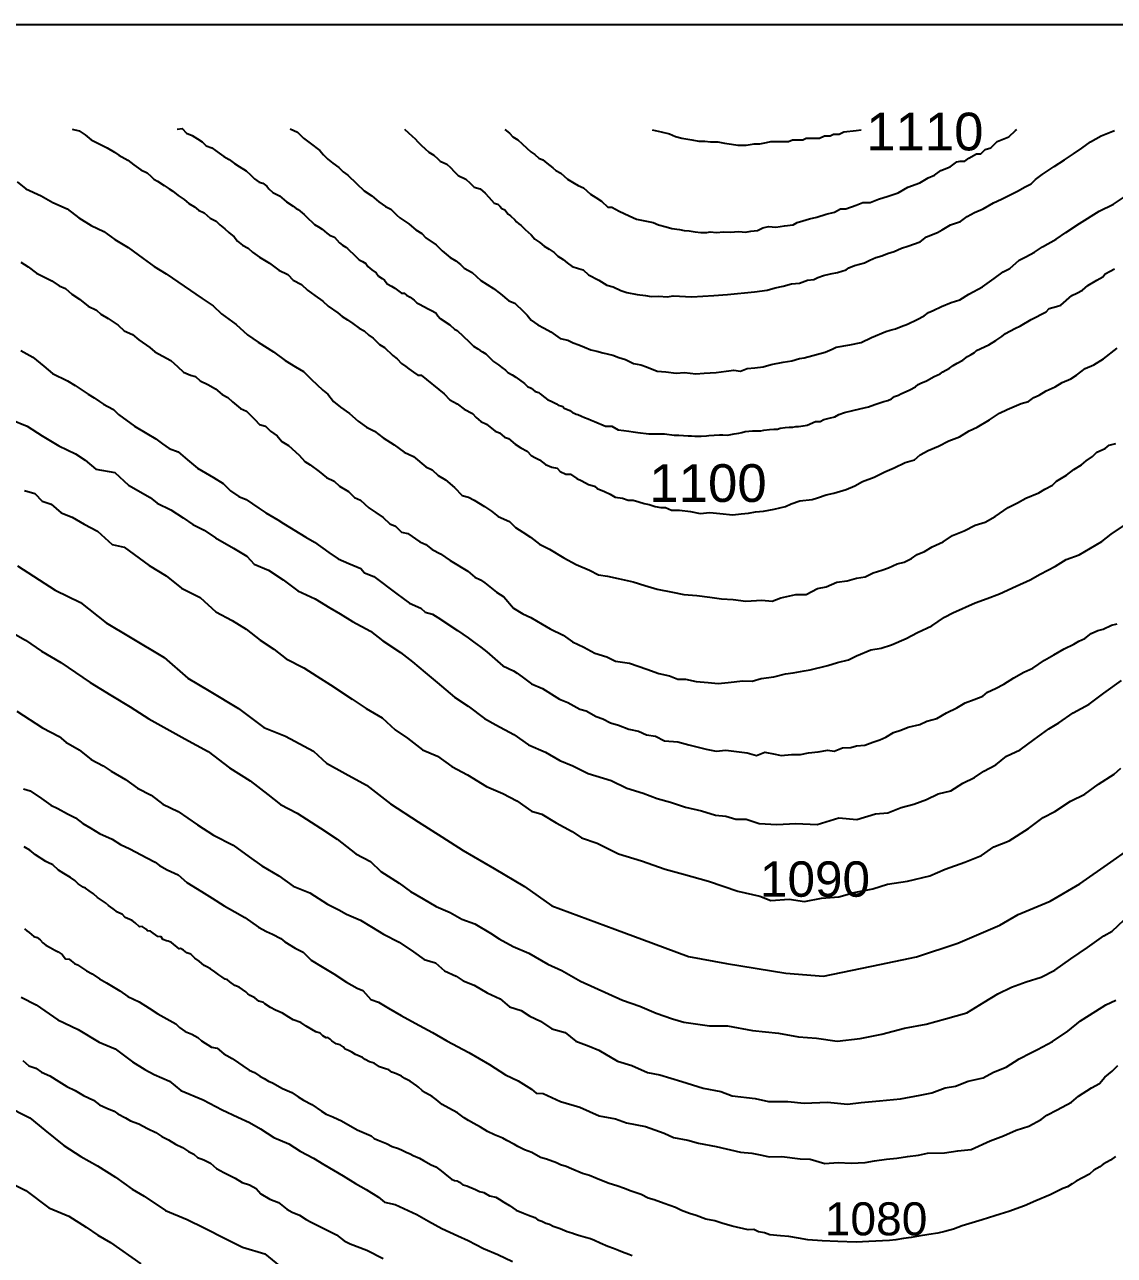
# Model space of a CAD drawing. Header units: millimetres. Extents: x 19067981 to 38137102, y 2652003 to 2652615.
# Drawn here: x 19068159.73 to 19068168.54, y 2652263.72 to 2652273.67 of the extents above; entities that cross this region are included whole.
import ezdxf

# ---------------------------------------------------------------- set-up
doc = ezdxf.new("R2010")
doc.units = ezdxf.units.MM
doc.styles.get("Standard").update_dxf_attribs({"font": 'arial.ttf'})

msp = doc.modelspace()

# ---------------------------------------------------------------- linework, layer by layer
for points in [[(19068145.5914, 2652273.6719), (19068174.1102, 2652273.6719), (19068174.1102, 2652253.459), (19068145.5913, 2652253.459), (19068145.5913, 2652273.6719)], [(19068160.9602, 2652272.8269), (19068161.0007, 2652272.831), (19068161.0361, 2652272.793), (19068161.0824, 2652272.7753), (19068161.1259, 2652272.7476), (19068161.1632, 2652272.7238), (19068161.1962, 2652272.6923), (19068161.2402, 2652272.6747), (19068161.3006, 2652272.6323), (19068161.339, 2652272.6054), (19068161.3807, 2652272.5801), (19068161.4249, 2652272.5486), (19068161.4629, 2652272.5234), (19068161.5196, 2652272.4891), (19068161.5537, 2652272.4581), (19068161.586, 2652272.424), (19068161.6246, 2652272.3989), (19068161.6535, 2652272.3894), (19068161.6856, 2652272.366), (19068161.7033, 2652272.3435), (19068161.7351, 2652272.314), (19068161.7897, 2652272.2872), (19068161.8083, 2652272.27), (19068161.8437, 2652272.2392), (19068161.898, 2652272.2032), (19068161.9243, 2652272.1858), (19068161.9383, 2652272.1764), (19068161.9706, 2652272.1488), (19068161.9869, 2652272.1349), (19068162.0029, 2652272.1212), (19068162.0719, 2652272.0539), (19068162.1048, 2652272.0365), (19068162.1327, 2652272.0161), (19068162.1712, 2652271.9857), (19068162.1935, 2652271.9681), (19068162.2321, 2652271.9516), (19068162.2738, 2652271.9074), (19068162.2992, 2652271.8888), (19068162.3237, 2652271.871), (19068162.3373, 2652271.861), (19068162.403, 2652271.798), (19068162.4318, 2652271.7704), (19068162.4589, 2652271.7546), (19068162.4856, 2652271.7391), (19068162.5029, 2652271.7143), (19068162.5364, 2652271.6896), (19068162.5707, 2652271.6642), (19068162.59, 2652271.6365), (19068162.6179, 2652271.6179), (19068162.6374, 2652271.6049), (19068162.6589, 2652271.5757), (19068162.693, 2652271.5559), (19068162.7207, 2652271.5399), (19068162.7751, 2652271.5004), (19068162.7981, 2652271.5004), (19068162.8167, 2652271.4837), (19068162.8465, 2652271.4669), (19068162.8775, 2652271.444), (19068162.898, 2652271.4204), (19068162.9272, 2652271.4068), (19068162.9507, 2652271.3958), (19068162.997, 2652271.3705), (19068163.0189, 2652271.3585), (19068163.0534, 2652271.3397), (19068163.0702, 2652271.3172), (19068163.0875, 2652271.2941), (19068163.1658, 2652271.2441), (19068163.2037, 2652271.2093), (19068163.226, 2652271.1988), (19068163.3218, 2652271.1048), (19068163.3572, 2652271.07), (19068163.3913, 2652271.0496), (19068163.4118, 2652271.0373), (19068163.431, 2652271.0258), (19068163.4583, 2652271.0087), (19068163.5206, 2652270.9476), (19068163.5591, 2652270.919), (19068163.5873, 2652270.8981), (19068163.6174, 2652270.8758), (19068163.6348, 2652270.8589), (19068163.6695, 2652270.8385), (19068163.6986, 2652270.8214), (19068163.7698, 2652270.7704), (19068163.7935, 2652270.7455), (19068163.8247, 2652270.7315), (19068163.8564, 2652270.7049), (19068163.885, 2652270.6969), (19068163.8973, 2652270.6856), (19068163.9358, 2652270.6554), (19068163.9582, 2652270.6378), (19068163.9791, 2652270.628), (19068164.0121, 2652270.6126), (19068164.0302, 2652270.6041), (19068164.0435, 2652270.595), (19068164.0641, 2652270.5884), (19068164.0793, 2652270.5835), (19068164.0912, 2652270.5705), (19068164.1366, 2652270.5508), (19068164.1594, 2652270.5357), (19068164.1726, 2652270.5284), (19068164.1875, 2652270.5201), (19068164.2027, 2652270.5171), (19068164.2312, 2652270.5045), (19068164.2554, 2652270.4939), (19068164.284, 2652270.4823), (19068164.3105, 2652270.4716), (19068164.3375, 2652270.4607), (19068164.4251, 2652270.4242), (19068164.4752, 2652270.4242), (19068164.5273, 2652270.3942), (19068164.5734, 2652270.3882), (19068164.6148, 2652270.3828), (19068164.6498, 2652270.3782), (19068164.6855, 2652270.3736), (19068164.7754, 2652270.3619), (19068164.8462, 2652270.3619), (19068164.9013, 2652270.3619), (19068164.9815, 2652270.351), (19068165.0186, 2652270.351), (19068165.0927, 2652270.3461), (19068165.1195, 2652270.3461), (19068165.1477, 2652270.3431), (19068165.1987, 2652270.3431), (19068165.2409, 2652270.3466), (19068165.2621, 2652270.3483), (19068165.3044, 2652270.3518), (19068165.3478, 2652270.3541), (19068165.3745, 2652270.3541), (19068165.4084, 2652270.3524), (19068165.4245, 2652270.354), (19068165.4648, 2652270.361), (19068165.5049, 2652270.3679), (19068165.5292, 2652270.3721), (19068165.5537, 2652270.3804), (19068165.6137, 2652270.3857), (19068165.6516, 2652270.3857), (19068165.6822, 2652270.3862), (19068165.7054, 2652270.3918), (19068165.752, 2652270.3969), (19068165.7879, 2652270.3994), (19068165.8174, 2652270.4009), (19068165.8389, 2652270.4085), (19068165.8775, 2652270.4123), (19068165.9103, 2652270.4148), (19068165.9411, 2652270.4172), (19068165.9649, 2652270.4201), (19068165.9871, 2652270.4201), (19068166.024, 2652270.4259), (19068166.0555, 2652270.4308), (19068166.1226, 2652270.4608), (19068166.1626, 2652270.4608), (19068166.1921, 2652270.4785), (19068166.235, 2652270.4894), (19068166.279, 2652270.5006), (19068166.313, 2652270.5197), (19068166.359, 2652270.5338), (19068166.4255, 2652270.5497), (19068166.4833, 2652270.563), (19068166.5537, 2652270.5793), (19068166.6042, 2652270.5998), (19068166.6767, 2652270.6242), (19068166.7082, 2652270.6327), (19068166.7381, 2652270.646), (19068166.762, 2652270.6634), (19068166.7959, 2652270.6735), (19068166.8137, 2652270.6864), (19068166.8331, 2652270.6948), (19068166.8872, 2652270.7185), (19068166.9318, 2652270.7422), (19068166.9533, 2652270.76), (19068166.9751, 2652270.7721), (19068167.0203, 2652270.7906), (19068167.0833, 2652270.8248), (19068167.132, 2652270.8463), (19068167.1535, 2652270.8629), (19068167.2084, 2652270.8931), (19068167.2385, 2652270.9158), (19068167.2693, 2652270.9332), (19068167.3151, 2652270.9591), (19068167.3519, 2652270.9886), (19068167.3819, 2652271.0044), (19068167.4089, 2652271.0186), (19068167.4258, 2652271.0352), (19068167.5256, 2652271.0819), (19068167.5816, 2652271.1179), (19068167.6301, 2652271.1491), (19068167.6604, 2652271.1746), (19068167.7373, 2652271.2128), (19068167.7808, 2652271.2344), (19068167.8674, 2652271.2855), (19068167.9884, 2652271.3478), (19068168.0131, 2652271.3765), (19068168.0738, 2652271.3925), (19068168.1082, 2652271.4015), (19068168.1981, 2652271.48), (19068168.2382, 2652271.5), (19068168.2844, 2652271.5231), (19068168.3263, 2652271.562), (19068168.3985, 2652271.6037), (19068168.4473, 2652271.6318), (19068168.4666, 2652271.6557), (19068168.508, 2652271.6783), (19068168.5425, 2652271.6972)], [(19068161.8743, 2652272.8297), (19068161.9328, 2652272.8008), (19068161.9818, 2652272.7531), (19068162.0373, 2652272.7124), (19068162.1147, 2652272.6544), (19068162.1438, 2652272.6197), (19068162.1802, 2652272.584), (19068162.2186, 2652272.551), (19068162.2681, 2652272.5171), (19068162.3044, 2652272.4825), (19068162.3404, 2652272.4541), (19068162.4111, 2652272.3858), (19068162.472, 2652272.3269), (19068162.5345, 2652272.2875), (19068162.5916, 2652272.2383), (19068162.6447, 2652272.2002), (19068162.6888, 2652272.1781), (19068162.7374, 2652272.1295), (19068162.7624, 2652272.1087), (19068162.7947, 2652272.0873), (19068162.8351, 2652272.0607), (19068162.8574, 2652272.0428), (19068162.891, 2652272.0123), (19068162.9392, 2652271.983), (19068162.9718, 2652271.9471), (19068163.0552, 2652271.8904), (19068163.1054, 2652271.8417), (19068163.1692, 2652271.7878), (19068163.2154, 2652271.7622), (19068163.253, 2652271.732), (19068163.2825, 2652271.7012), (19068163.3481, 2652271.6678), (19068163.4159, 2652271.6024), (19068163.5185, 2652271.5377), (19068163.5766, 2652271.4953), (19068163.644, 2652271.4388), (19068163.6922, 2652271.4192), (19068163.7618, 2652271.3504), (19068163.791, 2652271.3215), (19068163.8252, 2652271.281), (19068163.8781, 2652271.2434), (19068163.9291, 2652271.2159), (19068163.9841, 2652271.1863), (19068164.0574, 2652271.132), (19068164.1211, 2652271.1186), (19068164.1628, 2652271.097), (19068164.2099, 2652271.0823), (19068164.2557, 2652271.0637), (19068164.3067, 2652271.041), (19068164.3559, 2652271.0295), (19068164.4035, 2652271.0161), (19068164.4857, 2652270.9973), (19068164.5338, 2652270.9791), (19068164.5878, 2652270.9638), (19068164.6522, 2652270.9314), (19068164.7114, 2652270.9199), (19068164.7572, 2652270.9035), (19068164.8428, 2652270.8676), (19068164.912, 2652270.8628), (19068164.9962, 2652270.8535), (19068165.0647, 2652270.858), (19068165.1559, 2652270.8471), (19068165.2244, 2652270.8516), (19068165.32, 2652270.8578), (19068165.4017, 2652270.8687), (19068165.4623, 2652270.8768), (19068165.5177, 2652270.8699), (19068165.5699, 2652270.8892), (19068165.6339, 2652270.8952), (19068165.7014, 2652270.9026), (19068165.7649, 2652270.9239), (19068165.861, 2652270.941), (19068165.9322, 2652270.9537), (19068165.9936, 2652270.9708), (19068166.0327, 2652270.9775), (19068166.2019, 2652271.0227), (19068166.2574, 2652271.0471), (19068166.2916, 2652271.0622), (19068166.4015, 2652271.0831), (19068166.4938, 2652271.1007), (19068166.5769, 2652271.1412), (19068166.6916, 2652271.1891), (19068166.7289, 2652271.1993), (19068166.7703, 2652271.2106), (19068166.8179, 2652271.2293), (19068166.869, 2652271.2494), (19068166.945, 2652271.2871), (19068167.0037, 2652271.3162), (19068167.0376, 2652271.3447), (19068167.0748, 2652271.3609), (19068167.1435, 2652271.3908), (19068167.2219, 2652271.4249), (19068167.2899, 2652271.4459), (19068167.3651, 2652271.4922), (19068167.4733, 2652271.5498), (19068167.5685, 2652271.6186), (19068167.6426, 2652271.6721), (19068167.6966, 2652271.6984), (19068167.7713, 2652271.7667), (19068167.826, 2652271.7949), (19068167.8943, 2652271.8301), (19068167.9607, 2652271.8741), (19068168.0703, 2652271.9363), (19068168.1485, 2652271.9898), (19068168.2579, 2652272.0646), (19068168.4187, 2652272.1638), (19068168.5347, 2652272.2184), (19068168.6159, 2652272.2749)], [(19068162.8007, 2652272.8256), (19068162.8325, 2652272.7963), (19068162.861, 2652272.7701), (19068162.8851, 2652272.7478), (19068162.9073, 2652272.7244), (19068162.9342, 2652272.6961), (19068162.9679, 2652272.6662), (19068162.9961, 2652272.6413), (19068163.036, 2652272.6163), (19068163.0687, 2652272.5853), (19068163.088, 2652272.567), (19068163.1406, 2652272.5425), (19068163.1704, 2652272.517), (19068163.2041, 2652272.4825), (19068163.2334, 2652272.4524), (19068163.2965, 2652272.4209), (19068163.3309, 2652272.3883), (19068163.3628, 2652272.3581), (19068163.4126, 2652272.3435), (19068163.4508, 2652272.3092), (19068163.4803, 2652272.2768), (19068163.5259, 2652272.2268), (19068163.5536, 2652272.2188), (19068163.5699, 2652272.2022), (19068163.5862, 2652272.1856), (19068163.6097, 2652272.1744), (19068163.638, 2652272.1387), (19068163.6564, 2652272.1252), (19068163.6909, 2652272.0918), (19068163.7063, 2652272.0768), (19068163.7237, 2652272.0598), (19068163.7433, 2652272.0472), (19068163.7756, 2652272.0141), (19068163.8234, 2652271.9723), (19068163.8525, 2652271.9363), (19068163.8933, 2652271.9098), (19068163.9287, 2652271.8801), (19068163.9684, 2652271.855), (19068164.0107, 2652271.8282), (19068164.0408, 2652271.7978), (19068164.0836, 2652271.7727), (19068164.1138, 2652271.7444), (19068164.156, 2652271.7159), (19068164.2063, 2652271.6982), (19068164.2442, 2652271.6893), (19068164.2864, 2652271.649), (19068164.3712, 2652271.6044), (19068164.4361, 2652271.5638), (19068164.4871, 2652271.55), (19068164.5488, 2652271.5224), (19068164.597, 2652271.5054), (19068164.6801, 2652271.4897), (19068164.7488, 2652271.4819), (19068164.7956, 2652271.472), (19068164.8565, 2652271.4763), (19068164.9233, 2652271.4706), (19068164.9733, 2652271.4784), (19068165.1228, 2652271.4713), (19068165.3026, 2652271.4816), (19068165.4119, 2652271.4878), (19068165.6316, 2652271.5117), (19068165.7341, 2652271.5229), (19068165.7983, 2652271.5437), (19068165.8621, 2652271.5553), (19068165.9283, 2652271.5744), (19068165.9946, 2652271.5794), (19068166.0597, 2652271.6046), (19068166.1089, 2652271.6092), (19068166.1422, 2652271.6255), (19068166.1886, 2652271.6439), (19068166.2451, 2652271.6553), (19068166.3012, 2652271.6667), (19068166.3726, 2652271.6893), (19068166.3932, 2652271.7038), (19068166.4396, 2652271.7233), (19068166.5212, 2652271.745), (19068166.5619, 2652271.768), (19068166.6108, 2652271.7879), (19068166.6604, 2652271.8024), (19068166.7053, 2652271.8212), (19068166.7588, 2652271.8368), (19068166.8183, 2652271.8633), (19068166.8705, 2652271.8791), (19068166.969, 2652271.9155), (19068167.0222, 2652271.9548), (19068167.1095, 2652271.9904), (19068167.1491, 2652272.0109), (19068167.2143, 2652272.0523), (19068167.2952, 2652272.079), (19068167.3512, 2652272.1194), (19068167.4104, 2652272.1523), (19068167.4803, 2652272.1826), (19068167.5643, 2652272.2304), (19068167.6284, 2652272.2601), (19068167.7587, 2652272.3254), (19068167.8182, 2652272.3604), (19068167.8682, 2652272.3843), (19068167.9019, 2652272.4194), (19068167.9557, 2652272.4583), (19068168.0547, 2652272.5236), (19068168.137, 2652272.578), (19068168.2105, 2652272.6265), (19068168.2791, 2652272.6714), (19068168.349, 2652272.7225), (19068168.4337, 2652272.7724), (19068168.5411, 2652272.8166)], [(19068163.6104, 2652272.8236), (19068163.6474, 2652272.7951), (19068163.6769, 2652272.7643), (19068163.7174, 2652272.7389), (19068163.7504, 2652272.7081), (19068163.7879, 2652272.6733), (19068163.8208, 2652272.6426), (19068163.8524, 2652272.6221), (19068163.8864, 2652272.5921), (19068163.9187, 2652272.5777), (19068163.9506, 2652272.5517), (19068163.9979, 2652272.513), (19068164.0231, 2652272.4925), (19068164.0629, 2652272.4696), (19068164.1171, 2652272.4223), (19068164.1705, 2652272.3898), (19068164.2037, 2652272.3696), (19068164.2474, 2652272.3511), (19068164.3047, 2652272.3017), (19068164.346, 2652272.2744), (19068164.394, 2652272.2427), (19068164.4445, 2652272.1942), (19068164.4758, 2652272.1942), (19068164.5369, 2652272.1622), (19068164.6179, 2652272.1251), (19068164.6765, 2652272.0984), (19068164.7581, 2652272.0818), (19068164.8119, 2652272.0709), (19068164.8542, 2652272.052), (19068164.916, 2652272.0362), (19068164.9629, 2652272.0241), (19068165.0233, 2652272.0138), (19068165.0604, 2652272.0075), (19068165.1029, 2652272.0039), (19068165.1502, 2652271.995), (19068165.1969, 2652271.9905), (19068165.2448, 2652271.9905), (19068165.2723, 2652271.9952), (19068165.3241, 2652271.9904), (19068165.379, 2652271.997), (19068165.4346, 2652271.9928), (19068165.5032, 2652271.998), (19068165.5578, 2652271.9939), (19068165.601, 2652272.0017), (19068165.6545, 2652272.0062), (19068165.6967, 2652272.0274), (19068165.7438, 2652272.0377), (19068165.8028, 2652272.0343), (19068165.8735, 2652272.0449), (19068165.9444, 2652272.0512), (19068165.9763, 2652272.0707), (19068166.0213, 2652272.0844), (19068166.0744, 2652272.1006), (19068166.1333, 2652272.1137), (19068166.2098, 2652272.1401), (19068166.2774, 2652272.1541), (19068166.3247, 2652272.1831), (19068166.3703, 2652272.1814), (19068166.453, 2652272.2126), (19068166.5057, 2652272.2324), (19068166.565, 2652272.2324), (19068166.6329, 2652272.26), (19068166.7105, 2652272.2843), (19068166.7933, 2652272.3103), (19068166.8692, 2652272.3571), (19068166.9679, 2652272.3926), (19068167.0338, 2652272.4321), (19068167.0859, 2652272.4533), (19068167.1383, 2652272.4926), (19068167.2124, 2652272.5203), (19068167.2673, 2652272.5622), (19068167.2951, 2652272.5667), (19068167.3308, 2652272.5667), (19068167.3631, 2652272.591), (19068167.425, 2652272.6281), (19068167.4597, 2652272.6281), (19068167.4964, 2652272.6617), (19068167.5411, 2652272.6763), (19068167.5926, 2652272.7274), (19068167.6464, 2652272.7476), (19068167.6886, 2652272.7634), (19068167.7416, 2652272.8146), (19068167.7516, 2652272.8242)], [(19068159.6659, 2652272.4013), (19068159.7366, 2652272.3442), (19068159.8605, 2652272.2864), (19068159.9554, 2652272.2326), (19068160.0709, 2652272.1808), (19068160.1649, 2652272.1085), (19068160.2663, 2652272.0483), (19068160.3679, 2652271.9988), (19068160.4579, 2652271.9337), (19068160.5633, 2652271.8687), (19068160.6856, 2652271.7792), (19068160.774, 2652271.7145), (19068160.8705, 2652271.6564), (19068161.1624, 2652271.4572), (19068161.2512, 2652271.3965), (19068161.3198, 2652271.3324), (19068161.4383, 2652271.2457), (19068161.5307, 2652271.1635), (19068161.6162, 2652271.1021), (19068161.7396, 2652271.0265), (19068161.833, 2652270.9561), (19068161.9179, 2652270.9045), (19068161.9834, 2652270.8674), (19068162.0441, 2652270.8039), (19068162.1384, 2652270.7157), (19068162.1802, 2652270.6818), (19068162.2265, 2652270.6234), (19068162.2822, 2652270.5765), (19068162.3552, 2652270.5256), (19068162.4257, 2652270.4648), (19068162.4921, 2652270.416), (19068162.5579, 2652270.3826), (19068162.627, 2652270.3294), (19068162.7149, 2652270.2724), (19068162.7968, 2652270.2126), (19068162.8724, 2652270.1788), (19068162.9723, 2652270.0953), (19068163.0242, 2652270.0712), (19068163.073, 2652270.026), (19068163.1306, 2652269.9906), (19068163.2033, 2652269.927), (19068163.2666, 2652269.8628), (19068163.3165, 2652269.8495), (19068163.3633, 2652269.8248), (19068163.4452, 2652269.7737), (19068163.5033, 2652269.7374), (19068163.5583, 2652269.6941), (19068163.6479, 2652269.6522), (19068163.6967, 2652269.605), (19068163.7569, 2652269.5665), (19068163.8186, 2652269.527), (19068163.8918, 2652269.4707), (19068163.972, 2652269.4301), (19068164.0875, 2652269.3595), (19068164.1877, 2652269.305), (19068164.2948, 2652269.2601), (19068164.3673, 2652269.2216), (19068164.4424, 2652269.2113), (19068164.5267, 2652269.1908), (19068164.6481, 2652269.1646), (19068164.742, 2652269.1366), (19068164.8427, 2652269.1066), (19068164.9672, 2652269.0806), (19068165.0587, 2652269.0615), (19068165.1629, 2652269.0557), (19068165.2678, 2652269.0414), (19068165.3634, 2652269.0282), (19068165.4573, 2652269.0218), (19068165.5607, 2652269.0085), (19068165.6897, 2652269.0157), (19068165.772, 2652269.0074), (19068165.8435, 2652269.0357), (19068165.9636, 2652269.0635), (19068166.048, 2652269.0635), (19068166.1405, 2652269.1098), (19068166.2094, 2652269.1236), (19068166.2968, 2652269.1616), (19068166.381, 2652269.1727), (19068166.4566, 2652269.1942), (19068166.5244, 2652269.2061), (19068166.5913, 2652269.2389), (19068166.6607, 2652269.2605), (19068166.7134, 2652269.2769), (19068166.7834, 2652269.3101), (19068166.8399, 2652269.3229), (19068166.9001, 2652269.3537), (19068166.9453, 2652269.3861), (19068167.0065, 2652269.4092), (19068167.0682, 2652269.4472), (19068167.1574, 2652269.4897), (19068167.232, 2652269.54), (19068167.3251, 2652269.5785), (19068167.4147, 2652269.624), (19068167.4949, 2652269.6471), (19068167.5777, 2652269.6933), (19068167.6813, 2652269.7655), (19068167.7584, 2652269.8035), (19068167.8253, 2652269.8425), (19068167.9288, 2652269.8849), (19068167.9782, 2652269.9151), (19068168.0404, 2652269.946), (19068168.0728, 2652269.9783), (19068168.1547, 2652270.0285), (19068168.2129, 2652270.0726), (19068168.2761, 2652270.1117), (19068168.3131, 2652270.1445), (19068168.3647, 2652270.1792), (19068168.3996, 2652270.2126), (19068168.466, 2652270.2424), (19068168.4984, 2652270.2701), (19068168.5534, 2652270.284)], [(19068159.6954, 2652271.7511), (19068159.7565, 2652271.712), (19068159.8233, 2652271.6608), (19068159.9458, 2652271.5989), (19068160.0068, 2652271.558), (19068160.057, 2652271.5367), (19068160.1094, 2652271.4907), (19068160.1718, 2652271.4507), (19068160.2403, 2652271.3955), (19068160.3077, 2652271.3632), (19068160.3434, 2652271.3304), (19068160.4039, 2652271.2959), (19068160.4824, 2652271.2415), (19068160.5331, 2652271.1954), (19068160.5999, 2652271.1649), (19068160.6512, 2652271.1212), (19068160.7402, 2652271.0616), (19068160.7799, 2652271.0248), (19068160.845, 2652270.9903), (19068160.9108, 2652270.9553), (19068160.9627, 2652270.9059), (19068161.0111, 2652270.8598), (19068161.0687, 2652270.8369), (19068161.1096, 2652270.8265), (19068161.1459, 2652270.7909), (19068161.2092, 2652270.7604), (19068161.2705, 2652270.7261), (19068161.3253, 2652270.6789), (19068161.3713, 2652270.6553), (19068161.4094, 2652270.6219), (19068161.4727, 2652270.5663), (19068161.5213, 2652270.5462), (19068161.5881, 2652270.4772), (19068161.6271, 2652270.4369), (19068161.6745, 2652270.4243), (19068161.7167, 2652270.3842), (19068161.7685, 2652270.3451), (19068161.8066, 2652270.3002), (19068161.8624, 2652270.2668), (19068161.9485, 2652270.1894), (19068161.9934, 2652270.1388), (19068162.0361, 2652270.1124), (19068162.11, 2652270.0584), (19068162.1676, 2652270.0084), (19068162.2298, 2652269.979), (19068162.2747, 2652269.9399), (19068162.3473, 2652269.8962), (19068162.3942, 2652269.8469), (19068162.4432, 2652269.8267), (19068162.5112, 2652269.7629), (19068162.567, 2652269.7255), (19068162.6278, 2652269.6848), (19068162.6801, 2652269.6354), (19068162.7279, 2652269.6147), (19068162.7751, 2652269.5664), (19068162.8276, 2652269.5555), (19068162.9244, 2652269.4873), (19068162.9715, 2652269.468), (19068163.0237, 2652269.4257), (19068163.0917, 2652269.3912), (19068163.168, 2652269.3383), (19068163.3128, 2652269.2516), (19068163.3677, 2652269.2032), (19068163.4151, 2652269.1817), (19068163.4484, 2652269.1571), (19068163.5427, 2652269.0801), (19068163.6019, 2652269.0446), (19068163.6812, 2652268.9506), (19068163.756, 2652268.9071), (19068163.8205, 2652268.8775), (19068163.9135, 2652268.8237), (19068163.9788, 2652268.7859), (19068164.0818, 2652268.7323), (19068164.157, 2652268.6791), (19068164.2511, 2652268.6365), (19068164.3381, 2652268.5886), (19068164.4373, 2652268.5575), (19068164.5059, 2652268.5232), (19068164.6184, 2652268.5061), (19068164.7605, 2652268.4576), (19068164.8568, 2652268.4247), (19068164.9437, 2652268.4041), (19068165.0094, 2652268.3781), (19068165.0733, 2652268.3781), (19068165.158, 2652268.3592), (19068165.2555, 2652268.3508), (19068165.3354, 2652268.3437), (19068165.4165, 2652268.352), (19068165.5351, 2652268.3641), (19068165.6124, 2652268.3614), (19068165.6841, 2652268.3833), (19068165.7868, 2652268.3971), (19068165.8803, 2652268.4201), (19068165.9425, 2652268.4284), (19068166.0313, 2652268.4449), (19068166.0814, 2652268.4543), (19068166.2223, 2652268.4871), (19068166.3022, 2652268.5137), (19068166.3904, 2652268.5338), (19068166.4555, 2652268.5675), (19068166.5706, 2652268.6145), (19068166.6553, 2652268.6287), (19068166.7393, 2652268.6559), (19068166.8571, 2652268.7056), (19068166.948, 2652268.755), (19068167.0652, 2652268.8094), (19068167.1664, 2652268.878), (19068167.2345, 2652268.9135), (19068167.4147, 2652268.9942), (19068167.513, 2652269.0302), (19068167.6131, 2652269.067), (19068167.7471, 2652269.1287), (19068167.8597, 2652269.1806), (19068167.9412, 2652269.228), (19068168.0646, 2652269.2905), (19068168.1504, 2652269.3466), (19068168.2564, 2652269.3839), (19068168.4396, 2652269.4906), (19068168.5153, 2652269.5509), (19068168.6153, 2652269.6176)], [(19068159.6975, 2652271.0362), (19068159.7923, 2652270.9828), (19068159.8822, 2652270.9091), (19068159.9537, 2652270.8506), (19068160.0749, 2652270.7906), (19068160.1351, 2652270.7528), (19068160.2417, 2652270.6837), (19068160.2907, 2652270.6519), (19068160.3326, 2652270.6248), (19068160.3638, 2652270.601), (19068160.3987, 2652270.5824), (19068160.4454, 2652270.5577), (19068160.4859, 2652270.5193), (19068160.6145, 2652270.4251), (19068160.7157, 2652270.3641), (19068160.7884, 2652270.3203), (19068160.843, 2652270.2805), (19068160.8949, 2652270.2427), (19068160.9686, 2652270.216), (19068161.0454, 2652270.1516), (19068161.1241, 2652270.0854), (19068161.2534, 2652270.0085), (19068161.3338, 2652269.9607), (19068161.3912, 2652269.9023), (19068161.4596, 2652269.8538), (19068161.5176, 2652269.8297), (19068161.5691, 2652269.7958), (19068161.6221, 2652269.7609), (19068161.6777, 2652269.7243), (19068161.7739, 2652269.6657), (19068161.8215, 2652269.6367), (19068162.0018, 2652269.5273), (19068162.0721, 2652269.4846), (19068162.1875, 2652269.403), (19068162.2629, 2652269.3497), (19068162.3487, 2652269.3138), (19068162.4458, 2652269.2731), (19068162.4749, 2652269.2385), (19068162.5502, 2652269.2088), (19068162.7381, 2652269.0683), (19068162.8391, 2652268.9927), (19068162.9314, 2652268.9509), (19068162.9677, 2652268.9201), (19068163.0271, 2652268.9026), (19068163.0678, 2652268.8762), (19068163.2282, 2652268.7723), (19068163.3134, 2652268.7119), (19068163.3585, 2652268.6789), (19068163.4157, 2652268.6371), (19068163.4663, 2652268.5998), (19068163.5943, 2652268.4849), (19068163.6801, 2652268.4442), (19068163.7098, 2652268.4267), (19068163.7726, 2652268.3805), (19068163.8275, 2652268.3401), (19068163.9167, 2652268.3014), (19068164.0526, 2652268.2159), (19068164.1197, 2652268.1885), (19068164.2176, 2652268.1346), (19068164.2685, 2652268.122), (19068164.3509, 2652268.0748), (19068164.4025, 2652268.0575), (19068164.4658, 2652268.0237), (19068164.5298, 2652268.0057), (19068164.6127, 2652267.9732), (19068164.692, 2652267.9584), (19068164.7562, 2652267.9273), (19068164.8307, 2652267.9162), (19068164.9031, 2652267.8794), (19068165.009, 2652267.8712), (19068165.0983, 2652267.8456), (19068165.2404, 2652267.8125), (19068165.3194, 2652267.7941), (19068165.3975, 2652267.8026), (19068165.5704, 2652267.7818), (19068165.6476, 2652267.7597), (19068165.7135, 2652267.7883), (19068165.7964, 2652267.7701), (19068165.8468, 2652267.759), (19068165.9303, 2652267.7691), (19068166.0027, 2652267.7678), (19068166.0682, 2652267.7829), (19068166.1454, 2652267.7899), (19068166.2225, 2652267.8039), (19068166.2758, 2652267.7952), (19068166.3431, 2652267.8229), (19068166.409, 2652267.8251), (19068166.4563, 2652267.8385), (19068166.523, 2652267.8434), (19068166.5863, 2652267.8672), (19068166.6448, 2652267.8867), (19068166.6926, 2652267.9097), (19068166.7547, 2652267.9458), (19068166.8141, 2652267.9653), (19068166.8731, 2652267.9896), (19068166.9677, 2652268.0121), (19068167.023, 2652268.0392), (19068167.1041, 2652268.0591), (19068167.1839, 2652268.1046), (19068167.2678, 2652268.1468), (19068167.3337, 2652268.1863), (19068167.4083, 2652268.2144), (19068167.4779, 2652268.2407), (19068167.5149, 2652268.2714), (19068167.5804, 2652268.3035), (19068167.6478, 2652268.3364), (19068167.7289, 2652268.3895), (19068167.8078, 2652268.4333), (19068167.8812, 2652268.4653), (19068167.975, 2652268.5323), (19068168.0509, 2652268.5756), (19068168.1362, 2652268.6243), (19068168.2129, 2652268.6596), (19068168.2524, 2652268.6847), (19068168.3032, 2652268.7068), (19068168.3543, 2652268.7471), (19068168.4064, 2652268.7709), (19068168.4495, 2652268.782), (19068168.5167, 2652268.8141), (19068168.5649, 2652268.8262)], [(19068159.6149, 2652270.4773), (19068159.7462, 2652270.4244), (19068159.8678, 2652270.3455), (19068160.0036, 2652270.265), (19068160.1395, 2652270.2006), (19068160.2178, 2652270.1477), (19068160.303, 2652270.0752), (19068160.4561, 2652270.0488), (19068160.568, 2652269.9473), (19068160.742, 2652269.8467), (19068160.7993, 2652269.8017), (19068160.9104, 2652269.7466), (19068161.0081, 2652269.6823), (19068161.0884, 2652269.6295), (19068161.1788, 2652269.5837), (19068161.2717, 2652269.5199), (19068161.4154, 2652269.4359), (19068161.5239, 2652269.3725), (19068161.584, 2652269.3072), (19068161.7003, 2652269.2587), (19068161.819, 2652269.1803), (19068161.9368, 2652269.0928), (19068162.0774, 2652269.0274), (19068162.1963, 2652268.9549), (19068162.278, 2652268.9051), (19068162.3787, 2652268.8437), (19068162.5249, 2652268.7656), (19068162.625, 2652268.6876), (19068162.7658, 2652268.5931), (19068162.863, 2652268.5166), (19068162.9668, 2652268.4306), (19068163.0645, 2652268.3496), (19068163.2048, 2652268.2334), (19068163.3147, 2652268.1599), (19068163.4464, 2652268.0591), (19068163.5377, 2652268.0091), (19068163.6827, 2652267.9297), (19068163.8015, 2652267.8462), (19068163.9387, 2652267.7863), (19068164.0565, 2652267.7194), (19068164.1611, 2652267.676), (19068164.2862, 2652267.6142), (19068164.4707, 2652267.5581), (19068164.5966, 2652267.4949), (19068164.7301, 2652267.4554), (19068164.8435, 2652267.412), (19068164.9502, 2652267.3841), (19068165.071, 2652267.3436), (19068165.2017, 2652267.314), (19068165.3143, 2652267.278), (19068165.399, 2652267.2692), (19068165.4792, 2652267.2442), (19068165.5624, 2652267.2442), (19068165.6674, 2652267.2109), (19068165.8109, 2652267.2013), (19068165.9633, 2652267.2094), (19068166.1378, 2652267.2013), (19068166.3113, 2652267.2552), (19068166.4578, 2652267.2434), (19068166.608, 2652267.2883), (19068166.7089, 2652267.2971), (19068166.8178, 2652267.3397), (19068166.9185, 2652267.3664), (19068167.0223, 2652267.4054), (19068167.1158, 2652267.4495), (19068167.2174, 2652267.4745), (19068167.3146, 2652267.5355), (19068167.4105, 2652267.5831), (19068167.4856, 2652267.6346), (19068167.582, 2652267.6839), (19068167.6697, 2652267.7537), (19068167.7779, 2652267.8059), (19068167.8916, 2652267.8894), (19068168.0097, 2652267.9762), (19068168.0925, 2652268.0254), (19068168.2076, 2652268.1054), (19068168.3365, 2652268.1752), (19068168.4557, 2652268.2656), (19068168.5996, 2652268.3669)], [(19068159.6693, 2652269.2932), (19068159.9745, 2652269.0967), (19068160.1785, 2652268.9991), (19068160.3853, 2652268.8346), (19068160.5801, 2652268.7183), (19068160.8558, 2652268.5537), (19068161.0482, 2652268.3863), (19068161.2209, 2652268.284), (19068161.4578, 2652268.1416), (19068161.6606, 2652267.9872), (19068161.836, 2652267.9156), (19068162.0629, 2652267.7953), (19068162.1693, 2652267.699), (19068162.32, 2652267.6148), (19068162.491, 2652267.5191), (19068162.6854, 2652267.3701), (19068162.9112, 2652267.2247), (19068163.1017, 2652267.102), (19068163.2735, 2652266.9914), (19068163.5237, 2652266.8457), (19068163.7704, 2652266.702), (19068163.99, 2652266.5455), (19068164.502, 2652266.355), (19068164.8142, 2652266.2389), (19068165.0966, 2652266.1338), (19068165.4047, 2652266.0775), (19068165.8826, 2652265.9993), (19068166.1892, 2652265.9766), (19068166.643, 2652266.0708), (19068166.9404, 2652266.1326), (19068167.2755, 2652266.2433), (19068167.6133, 2652266.3867), (19068167.7619, 2652266.4729), (19068168.021, 2652266.5832), (19068168.262, 2652266.7216), (19068168.5116, 2652266.8971), (19068168.7865, 2652267.0903)], [(19068159.5188, 2652268.814), (19068159.7337, 2652268.6931), (19068159.8634, 2652268.6038), (19068160.0198, 2652268.5138), (19068160.2571, 2652268.3498), (19068160.424, 2652268.2477), (19068160.5809, 2652268.1542), (19068160.7319, 2652268.0558), (19068161.0237, 2652267.8945), (19068161.2108, 2652267.792), (19068161.3845, 2652267.661), (19068161.5512, 2652267.5552), (19068161.695, 2652267.4441), (19068161.7973, 2652267.3651), (19068161.9323, 2652267.2948), (19068162.1206, 2652267.1722), (19068162.2551, 2652267.0847), (19068162.4065, 2652266.9651), (19068162.5239, 2652266.902), (19068162.6085, 2652266.8216), (19068162.7567, 2652266.7284), (19068162.847, 2652266.6595), (19068162.9505, 2652266.5996), (19068163.0552, 2652266.5391), (19068163.169, 2652266.4903), (19068163.2634, 2652266.4362), (19068163.3689, 2652266.3997), (19068163.4937, 2652266.3227), (19068163.5651, 2652266.2768), (19068163.6784, 2652266.2144), (19068163.8052, 2652266.1615), (19068163.9588, 2652266.0713), (19068164.0729, 2652266.0213), (19068164.2234, 2652265.9339), (19068164.3367, 2652265.8831), (19068164.4501, 2652265.8321), (19068164.5635, 2652265.7813), (19068164.7017, 2652265.7333), (19068164.8356, 2652265.6751), (19068164.9661, 2652265.6291), (19068165.0597, 2652265.6021), (19068165.2666, 2652265.575), (19068165.4108, 2652265.575), (19068165.6152, 2652265.5346), (19068165.8237, 2652265.5141), (19068165.9855, 2652265.4845), (19068166.1306, 2652265.473), (19068166.2997, 2652265.4509), (19068166.4861, 2652265.4714), (19068166.6593, 2652265.5058), (19068166.8445, 2652265.5536), (19068167.0186, 2652265.5872), (19068167.1746, 2652265.6307), (19068167.3475, 2652265.6788), (19068167.4871, 2652265.7638), (19068167.5989, 2652265.8318), (19068167.708, 2652265.8868), (19068167.8272, 2652265.9299), (19068167.9487, 2652265.9668), (19068168.0595, 2652266.0242), (19068168.1884, 2652266.1144), (19068168.3229, 2652266.2085), (19068168.4569, 2652266.3022), (19068168.5221, 2652266.3387), (19068168.62, 2652266.4319)], [(19068159.6647, 2652268.1194), (19068159.8719, 2652267.9829), (19068160.0066, 2652267.9139), (19068160.0599, 2652267.8675), (19068160.168, 2652267.8059), (19068160.2643, 2652267.7273), (19068160.3631, 2652267.6775), (19068160.4264, 2652267.6335), (19068160.5436, 2652267.5671), (19068160.6409, 2652267.4957), (19068160.7511, 2652267.4389), (19068160.8438, 2652267.3664), (19068160.9694, 2652267.306), (19068161.1242, 2652267.1994), (19068161.2546, 2652267.1146), (19068161.4142, 2652267.0337), (19068161.5428, 2652266.9402), (19068161.6443, 2652266.8677), (19068161.782, 2652266.7877), (19068161.8983, 2652266.703), (19068162.0339, 2652266.6497), (19068162.1767, 2652266.5574), (19068162.2694, 2652266.5129), (19068162.3298, 2652266.477), (19068162.4449, 2652266.4285), (19068162.5324, 2652266.3752), (19068162.6295, 2652266.3161), (19068162.7572, 2652266.2503), (19068162.872, 2652266.1713), (19068162.9589, 2652266.1115), (19068163.0515, 2652266.0826), (19068163.1232, 2652266.0179), (19068163.2168, 2652265.976), (19068163.2737, 2652265.9384), (19068163.3642, 2652265.9023), (19068163.4683, 2652265.8394), (19068163.5742, 2652265.7913), (19068163.6477, 2652265.7276), (19068163.7433, 2652265.6975), (19068163.8124, 2652265.652), (19068163.8981, 2652265.6101), (19068163.9918, 2652265.5489), (19068164.0979, 2652265.5189), (19068164.1845, 2652265.4508), (19068164.293, 2652265.4079), (19068164.3705, 2652265.3774), (19068164.5217, 2652265.2885), (19068164.6372, 2652265.2519), (19068164.765, 2652265.1968), (19068164.8638, 2652265.1776), (19068165.0419, 2652265.1222), (19068165.2147, 2652265.0685), (19068165.3569, 2652265.0418), (19068165.4505, 2652265.0077), (19068165.6355, 2652264.9847), (19068165.7431, 2652264.9612), (19068165.8997, 2652264.9612), (19068166.0323, 2652264.9479), (19068166.2213, 2652264.9575), (19068166.3814, 2652264.94), (19068166.4934, 2652264.9523), (19068166.6411, 2652264.9684), (19068166.8107, 2652264.982), (19068166.9691, 2652265.0135), (19068167.0638, 2652265.0323), (19068167.1738, 2652265.0711), (19068167.2555, 2652265.0846), (19068167.3596, 2652265.1266), (19068167.4804, 2652265.1528), (19068167.5644, 2652265.1982), (19068167.6659, 2652265.2384), (19068167.7711, 2652265.3069), (19068167.8656, 2652265.3559), (19068167.9187, 2652265.3834), (19068168.0397, 2652265.446), (19068168.1643, 2652265.5302), (19068168.2684, 2652265.6141), (19068168.3909, 2652265.6928), (19068168.4719, 2652265.7447), (19068168.553, 2652265.7814)], [(19068159.7169, 2652267.4908), (19068159.7712, 2652267.4739), (19068159.8626, 2652267.4113), (19068159.94, 2652267.3578), (19068159.9949, 2652267.3303), (19068160.0749, 2652267.2888), (19068160.1379, 2652267.2558), (19068160.1978, 2652267.2103), (19068160.2627, 2652267.1723), (19068160.3333, 2652267.1283), (19068160.4344, 2652267.0834), (19068160.5024, 2652267.0404), (19068160.5785, 2652267.0056), (19068160.7161, 2652266.933), (19068160.7828, 2652266.8981), (19068160.8165, 2652266.8694), (19068160.8795, 2652266.8345), (19068160.9684, 2652266.7938), (19068161.0395, 2652266.7334), (19068161.1582, 2652266.6602), (19068161.2449, 2652266.6072), (19068161.341, 2652266.5443), (19068161.4273, 2652266.496), (19068161.5072, 2652266.4505), (19068161.6183, 2652266.3705), (19068161.6826, 2652266.3368), (19068161.7306, 2652266.315), (19068161.7992, 2652266.2814), (19068161.8326, 2652266.2529), (19068161.9156, 2652266.2006), (19068161.9792, 2652266.1682), (19068162.0448, 2652266.1053), (19068162.1323, 2652266.0507), (19068162.2284, 2652265.9953), (19068162.3294, 2652265.9267), (19068162.4163, 2652265.8796), (19068162.4613, 2652265.8585), (19068162.5261, 2652265.7862), (19068162.5892, 2652265.7644), (19068162.6692, 2652265.716), (19068162.7727, 2652265.6562), (19068162.8869, 2652265.5945), (19068163.0262, 2652265.5187), (19068163.141, 2652265.4515), (19068163.3203, 2652265.3583), (19068163.4881, 2652265.2598), (19068163.6158, 2652265.1773), (19068163.7193, 2652265.1287), (19068163.8256, 2652265.0605), (19068163.8655, 2652265.0299), (19068163.921, 2652265.0268), (19068164.0608, 2652264.9608), (19068164.2172, 2652264.9167), (19068164.3731, 2652264.8445), (19068164.5048, 2652264.8208), (19068164.594, 2652264.7884), (19068164.7497, 2652264.7594), (19068164.9007, 2652264.7065), (19068164.9743, 2652264.6709), (19068165.0923, 2652264.6485), (19068165.1765, 2652264.6255), (19068165.3192, 2652264.5978), (19068165.5182, 2652264.5529), (19068165.608, 2652264.543), (19068165.6904, 2652264.5268), (19068165.7478, 2652264.5149), (19068165.8506, 2652264.5159), (19068165.9997, 2652264.4979), (19068166.0802, 2652264.4947), (19068166.1987, 2652264.4605), (19068166.3067, 2652264.4673), (19068166.4132, 2652264.4623), (19068166.5267, 2652264.4691), (19068166.6003, 2652264.4828), (19068166.6977, 2652264.494), (19068166.7813, 2652264.5034), (19068166.8674, 2652264.5159), (19068166.9557, 2652264.5278), (19068167.0287, 2652264.5427), (19068167.1659, 2652264.5458), (19068167.2751, 2652264.5614), (19068167.3818, 2652264.5733), (19068167.5364, 2652264.6433), (19068167.6443, 2652264.685), (19068167.7454, 2652264.7311), (19068167.8489, 2652264.761), (19068167.9484, 2652264.8151), (19068167.9946, 2652264.8524), (19068168.0776, 2652264.8954), (19068168.193, 2652264.9571), (19068168.25, 2652265.0061), (19068168.3561, 2652265.0722), (19068168.4203, 2652265.1064), (19068168.4646, 2652265.1588), (19068168.5222, 2652265.2072), (19068168.5702, 2652265.2533)], [(19068159.7267, 2652266.3592), (19068159.7445, 2652266.3422), (19068159.7638, 2652266.3284), (19068159.801, 2652266.2949), (19068159.8288, 2652266.288), (19068159.8535, 2652266.2702), (19068159.8743, 2652266.244), (19068159.899, 2652266.227), (19068159.9338, 2652266.2085), (19068159.9726, 2652266.185), (19068159.9989, 2652266.1719), (19068160.0306, 2652266.1503), (19068160.0576, 2652266.1163), (19068160.0862, 2652266.1125), (19068160.1047, 2652266.1001), (19068160.1302, 2652266.077), (19068160.1542, 2652266.0677), (19068160.2262, 2652266.0182), (19068160.274, 2652265.994), (19068160.3335, 2652265.9541), (19068160.3899, 2652265.9212), (19068160.4965, 2652265.8568), (19068160.5615, 2652265.8122), (19068160.6533, 2652265.7665), (19068160.7355, 2652265.7165), (19068160.8052, 2652265.6696), (19068160.8772, 2652265.6297), (19068160.9511, 2652265.5894), (19068160.9808, 2652265.5612), (19068161.0255, 2652265.5284), (19068161.0803, 2652265.5057), (19068161.1288, 2652265.4799), (19068161.1586, 2652265.4525), (19068161.2386, 2652265.3998), (19068161.2848, 2652265.3928), (19068161.3373, 2652265.3466), (19068161.3631, 2652265.3333), (19068161.4069, 2652265.3083), (19068161.4557, 2652265.2736), (19068161.4925, 2652265.2501), (19068161.5426, 2652265.2157), (19068161.5864, 2652265.1969), (19068161.6303, 2652265.1657), (19068161.6655, 2652265.1477), (19068161.7007, 2652265.1258), (19068161.7305, 2652265.1117), (19068161.8129, 2652265.0667), (19068161.8873, 2652265.0347), (19068161.9382, 2652265.0003), (19068161.9829, 2652264.9737), (19068162.0494, 2652264.9361), (19068162.1288, 2652264.8846), (19068162.1647, 2652264.8586), (19068162.2207, 2652264.8389), (19068162.26, 2652264.8198), (19068162.2905, 2652264.8055), (19068162.4175, 2652264.7327), (19068162.5298, 2652264.6839), (19068162.5548, 2652264.6633), (19068162.5858, 2652264.6486), (19068162.6529, 2652264.6233), (19068162.7006, 2652264.5987), (19068162.7517, 2652264.5811), (19068162.7797, 2652264.5688), (19068162.8117, 2652264.5526), (19068162.8466, 2652264.5383), (19068162.8697, 2652264.5246), (19068162.92, 2652264.5037), (19068162.9529, 2652264.4855), (19068163.0139, 2652264.4497), (19068163.0523, 2652264.4325), (19068163.0965, 2652264.4011), (19068163.1542, 2652264.3517), (19068163.1792, 2652264.3341), (19068163.2028, 2652264.3233), (19068163.225, 2652264.3203), (19068163.2436, 2652264.309), (19068163.2707, 2652264.2879), (19068163.3046, 2652264.2791), (19068163.3737, 2652264.2497), (19068163.4061, 2652264.2325), (19068163.441, 2652264.2247), (19068163.4858, 2652264.1991), (19068163.5369, 2652264.1869), (19068163.5645, 2652264.1707), (19068163.6028, 2652264.1481), (19068163.65, 2652264.1211), (19068163.7038, 2652264.0821), (19068163.7613, 2652264.0591), (19068163.8021, 2652264.0429), (19068163.8544, 2652264.0221), (19068163.879, 2652264.0039), (19068163.9114, 2652263.9941), (19068163.9434, 2652263.9769), (19068163.9724, 2652263.9705), (19068164.0029, 2652263.9543), (19068164.0591, 2652263.9349), (19068164.1147, 2652263.9094), (19068164.1516, 2652263.8995), (19068164.1757, 2652263.8917), (19068164.1983, 2652263.8833), (19068164.2253, 2652263.876), (19068164.2622, 2652263.8637), (19068164.3045, 2652263.8529), (19068164.3364, 2652263.8392), (19068164.3832, 2652263.818), (19068164.4433, 2652263.7903), (19068164.4886, 2652263.7746), (19068164.5304, 2652263.7598), (19068164.5633, 2652263.7456), (19068164.6139, 2652263.7279), (19068164.6405, 2652263.7161)], [(19068159.7003, 2652265.8044), (19068159.8196, 2652265.7427), (19068159.9952, 2652265.6221), (19068160.1599, 2652265.5441), (19068160.33, 2652265.4427), (19068160.4599, 2652265.3864), (19068160.5997, 2652265.2827), (19068160.698, 2652265.2192), (19068160.7755, 2652265.1791), (19068160.8974, 2652265.1265), (19068160.9915, 2652265.0505), (19068161.1715, 2652264.9744), (19068161.3237, 2652264.8956), (19068161.4518, 2652264.8338), (19068161.5459, 2652264.7923), (19068161.6345, 2652264.7398), (19068161.7425, 2652264.6707), (19068161.8643, 2652264.6181), (19068161.9543, 2652264.5601), (19068162.0637, 2652264.5034), (19068162.1481, 2652264.4509), (19068162.3038, 2652264.3614), (19068162.4021, 2652264.2978), (19068162.4893, 2652264.2508), (19068162.5904, 2652264.1872), (19068162.6388, 2652264.1471), (19068162.7247, 2652264.1277), (19068162.9005, 2652264.0475), (19068162.9932, 2652263.995), (19068163.1012, 2652263.9355), (19068163.232, 2652263.8752), (19068163.3151, 2652263.8364), (19068163.4383, 2652263.7729), (19068163.5546, 2652263.7231), (19068163.6736, 2652263.6664)], [(19068159.7137, 2652265.2932), (19068159.7606, 2652265.2504), (19068159.8188, 2652265.2303), (19068159.8623, 2652265.1996), (19068159.9313, 2652265.1681), (19068160.0025, 2652265.1236), (19068160.0695, 2652265.0841), (19068160.1344, 2652265.0513), (19068160.2027, 2652265.0112), (19068160.2844, 2652264.9724), (19068160.3323, 2652264.9354), (19068160.3912, 2652264.9066), (19068160.4501, 2652264.8839), (19068160.4816, 2652264.8625), (19068160.5432, 2652264.829), (19068160.5834, 2652264.8049), (19068160.6499, 2652264.7799), (19068160.7209, 2652264.7445), (19068160.7879, 2652264.7097), (19068160.8367, 2652264.6776), (19068160.8903, 2652264.6509), (19068160.9462, 2652264.6164), (19068161.0038, 2652264.5883), (19068161.0527, 2652264.5582), (19068161.0956, 2652264.5362), (19068161.1257, 2652264.5087), (19068161.1752, 2652264.4907), (19068161.229, 2652264.4629), (19068161.2792, 2652264.4187), (19068161.3381, 2652264.3886), (19068161.3877, 2652264.3625), (19068161.4285, 2652264.3418), (19068161.4861, 2652264.307), (19068161.5466, 2652264.2866), (19068161.6008, 2652264.2592), (19068161.637, 2652264.2157), (19068161.7113, 2652264.1723), (19068161.7816, 2652264.1442), (19068161.8474, 2652264.0903), (19068161.8902, 2652264.0669), (19068161.9512, 2652264.0435), (19068162.0034, 2652264.0067), (19068162.0449, 2652263.9847), (19068162.0771, 2652263.9686), (19068162.1578, 2652263.9282), (19068162.2489, 2652263.8827), (19068162.3118, 2652263.8352), (19068162.3594, 2652263.8105), (19068162.494, 2652263.7596), (19068162.6269, 2652263.6912)], [(19068159.5735, 2652264.9285), (19068159.7679, 2652264.8296), (19068159.8893, 2652264.7307), (19068160.0444, 2652264.6057), (19068160.1827, 2652264.5161), (19068160.3172, 2652264.4415), (19068160.4615, 2652264.3509), (19068160.5961, 2652264.252), (19068160.6932, 2652264.1961), (19068160.867, 2652264.0804), (19068161.0408, 2652264.0076), (19068161.1794, 2652263.9393), (19068161.3532, 2652263.8516), (19068161.4896, 2652263.7844), (19068161.6708, 2652263.7303), (19068161.7886, 2652263.6314)]]:
    msp.add_lwpolyline(points)
at = {"color": 61}
for points in [[(19068160.1105, 2652272.8274), (19068160.1686, 2652272.8131), (19068160.2177, 2652272.7807), (19068160.2652, 2652272.7393), (19068160.3241, 2652272.7114), (19068160.395, 2652272.676), (19068160.4546, 2652272.6405), (19068160.4894, 2652272.6165), (19068160.5614, 2652272.5747), (19068160.6101, 2652272.5384), (19068160.6661, 2652272.4968), (19068160.7168, 2652272.4724), (19068160.7503, 2652272.4428), (19068160.7732, 2652272.4225), (19068160.8015, 2652272.4045), (19068160.8551, 2652272.3705), (19068160.8958, 2652272.3446), (19068160.927, 2652272.3248), (19068160.9685, 2652272.2907), (19068161.0183, 2652272.2579), (19068161.0556, 2652272.2254), (19068161.1006, 2652272.1982), (19068161.1326, 2652272.1705), (19068161.1795, 2652272.1495), (19068161.2289, 2652272.1067), (19068161.2767, 2652272.0833), (19068161.3068, 2652272.0518), (19068161.346, 2652272.0193), (19068161.3798, 2652271.9913), (19068161.4231, 2652271.9555), (19068161.4495, 2652271.9192), (19068161.4882, 2652271.8872), (19068161.5346, 2652271.8633), (19068161.5705, 2652271.8308), (19068161.6256, 2652271.7914), (19068161.7088, 2652271.7417), (19068161.7839, 2652271.6868), (19068161.8559, 2652271.6516), (19068161.8989, 2652271.6062), (19068161.9668, 2652271.5695), (19068162.0141, 2652271.5232), (19068162.073, 2652271.4799), (19068162.1385, 2652271.434), (19068162.183, 2652271.3958), (19068162.2601, 2652271.3415), (19068162.2951, 2652271.31), (19068162.3395, 2652271.2838), (19068162.3811, 2652271.2532), (19068162.4318, 2652271.2159), (19068162.4726, 2652271.1951), (19068162.5099, 2652271.1607), (19068162.5467, 2652271.1364), (19068162.5964, 2652271.0858), (19068162.638, 2652271.0609), (19068162.7057, 2652270.9952), (19068162.7406, 2652270.969), (19068162.7755, 2652270.9322), (19068162.8114, 2652270.9061), (19068162.8355, 2652270.8887), (19068162.872, 2652270.8621), (19068162.9072, 2652270.8366), (19068162.9353, 2652270.8366), (19068163.119, 2652270.6864), (19068163.1662, 2652270.6358), (19068163.2256, 2652270.6037), (19068163.2833, 2652270.5616), (19068163.349, 2652270.5266), (19068163.3792, 2652270.4945), (19068163.4177, 2652270.4624), (19068163.4629, 2652270.441), (19068163.5317, 2652270.3828), (19068163.5682, 2652270.3706), (19068163.6096, 2652270.3342), (19068163.6414, 2652270.323), (19068163.6937, 2652270.2789), (19068163.7395, 2652270.2478), (19068163.7916, 2652270.2206), (19068163.8247, 2652270.1861), (19068163.8588, 2652270.1676), (19068163.8901, 2652270.1506), (19068163.9412, 2652270.1147), (19068163.9909, 2652270.0933), (19068164.0342, 2652270.0846), (19068164.0581, 2652270.0569), (19068164.1034, 2652270.0369), (19068164.1409, 2652270.0369), (19068164.1932, 2652269.9998), (19068164.2351, 2652269.9818), (19068164.2867, 2652269.9526), (19068164.3359, 2652269.9395), (19068164.3573, 2652269.9196), (19068164.4169, 2652269.8945), (19068164.4638, 2652269.8748), (19068164.5026, 2652269.8502), (19068164.562, 2652269.842), (19068164.6088, 2652269.825), (19068164.6482, 2652269.825), (19068164.6954, 2652269.8109), (19068164.7373, 2652269.7982), (19068164.7784, 2652269.7917), (19068164.8271, 2652269.7733), (19068164.8734, 2652269.7655), (19068164.9114, 2652269.7655), (19068164.9596, 2652269.7455), (19068165.0234, 2652269.7441), (19068165.1118, 2652269.7337), (19068165.1902, 2652269.7182), (19068165.2681, 2652269.7264), (19068165.3509, 2652269.7182), (19068165.4562, 2652269.7076), (19068165.5226, 2652269.7138), (19068165.5805, 2652269.7191), (19068165.6385, 2652269.7308), (19068165.7032, 2652269.7361), (19068165.7889, 2652269.7517), (19068165.8807, 2652269.7742), (19068165.9275, 2652269.797), (19068165.9966, 2652269.8189), (19068166.0955, 2652269.8301), (19068166.1388, 2652269.8447), (19068166.2087, 2652269.8682), (19068166.2715, 2652269.8823), (19068166.3728, 2652269.911), (19068166.441, 2652269.9411), (19068166.5028, 2652269.9752), (19068166.5995, 2652270.0124), (19068166.6847, 2652270.0552), (19068166.7611, 2652270.0868), (19068166.849, 2652270.1294), (19068166.9235, 2652270.1508), (19068166.9693, 2652270.1917), (19068167.0355, 2652270.2267), (19068167.1173, 2652270.2622), (19068167.2022, 2652270.3048), (19068167.2879, 2652270.3369), (19068167.3673, 2652270.386), (19068167.4306, 2652270.4157), (19068167.5322, 2652270.4754), (19068167.6106, 2652270.5279), (19068167.6739, 2652270.5595), (19068167.787, 2652270.6079), (19068167.8454, 2652270.6245), (19068167.8902, 2652270.6546), (19068167.9326, 2652270.6745), (19068167.9886, 2652270.7091), (19068168.0609, 2652270.7419), (19068168.1188, 2652270.7765), (19068168.188, 2652270.8076), (19068168.2347, 2652270.8363), (19068168.3036, 2652270.8896), (19068168.3742, 2652270.9212), (19068168.454, 2652270.9694), (19068168.5647, 2652271.0543)], [(19068164.8013, 2652272.8209), (19068164.8742, 2652272.8036), (19068164.9417, 2652272.7876), (19068164.9907, 2652272.7674), (19068165.0437, 2652272.7533), (19068165.1223, 2652272.7396), (19068165.1795, 2652272.7297), (19068165.2281, 2652272.7297), (19068165.2738, 2652272.7228), (19068165.3331, 2652272.7228), (19068165.3887, 2652272.7139), (19068165.445, 2652272.7048), (19068165.4965, 2652272.6966), (19068165.5636, 2652272.6966), (19068165.6271, 2652272.7086), (19068165.6748, 2652272.7086), (19068165.7268, 2652272.719), (19068165.7634, 2652272.7264), (19068165.9059, 2652272.7269), (19068165.9369, 2652272.7395), (19068166.0203, 2652272.7395), (19068166.0471, 2652272.7547), (19068166.1559, 2652272.7547), (19068166.1969, 2652272.7715), (19068166.2415, 2652272.7715), (19068166.2698, 2652272.7856), (19068166.3154, 2652272.7851), (19068166.3522, 2652272.8055), (19068166.4513, 2652272.8144), (19068166.4919, 2652272.8199)], [(19068159.7252, 2652269.9048), (19068159.8088, 2652269.8805), (19068159.8696, 2652269.8182), (19068159.941, 2652269.7939), (19068160.0233, 2652269.7223), (19068160.1122, 2652269.6889), (19068160.2072, 2652269.6304), (19068160.3176, 2652269.5739), (19068160.4361, 2652269.4676), (19068160.533, 2652269.4446), (19068160.7337, 2652269.2973), (19068160.8707, 2652269.2126), (19068160.9946, 2652269.114), (19068161.1461, 2652269.0376), (19068161.2745, 2652268.923), (19068161.4061, 2652268.853), (19068161.5201, 2652268.7816), (19068161.632, 2652268.6938), (19068161.7429, 2652268.6202), (19068161.8417, 2652268.5413), (19068161.9849, 2652268.4701), (19068162.0891, 2652268.401), (19068162.2015, 2652268.3327), (19068162.3751, 2652268.2161), (19068162.4881, 2652268.1402), (19068162.6198, 2652268.0651), (19068162.7233, 2652267.9676), (19068162.8244, 2652267.8993), (19068162.944, 2652267.8055), (19068163.0664, 2652267.7554), (19068163.1827, 2652267.6711), (19068163.3098, 2652267.6032), (19068163.4618, 2652267.5099), (19068163.5952, 2652267.4525), (19068163.7069, 2652267.3933), (19068163.8277, 2652267.3098), (19068163.9106, 2652267.287), (19068164.0271, 2652267.2145), (19068164.1563, 2652267.1447), (19068164.2323, 2652267.0938), (19068164.3585, 2652267.0506), (19068164.5291, 2652266.9644), (19068164.7161, 2652266.9083), (19068164.907, 2652266.8419), (19068165.0552, 2652266.8001), (19068165.2575, 2652266.7432), (19068165.4957, 2652266.6641), (19068165.6746, 2652266.6212), (19068165.7628, 2652266.5886), (19068165.9118, 2652266.5985), (19068166.0356, 2652266.5795), (19068166.1724, 2652266.6068), (19068166.312, 2652266.616), (19068166.4366, 2652266.6532), (19068166.5886, 2652266.682), (19068166.7064, 2652266.72), (19068166.8673, 2652266.743), (19068167.0482, 2652266.7871), (19068167.1728, 2652266.8402), (19068167.3324, 2652266.8979), (19068167.4657, 2652266.9523), (19068167.566, 2652267.0206), (19068167.6907, 2652267.0707), (19068167.8459, 2652267.1697), (19068167.9653, 2652267.2585), (19068168.0595, 2652267.3071), (19068168.186, 2652267.391), (19068168.3022, 2652267.4487), (19068168.4124, 2652267.5291), (19068168.5388, 2652267.6085), (19068168.5943, 2652267.657)], [(19068168.5514, 2652264.5177), (19068168.5097, 2652264.4866), (19068168.4503, 2652264.4553), (19068168.4233, 2652264.4333), (19068168.3759, 2652264.4056), (19068168.3405, 2652264.375), (19068168.2837, 2652264.345), (19068168.2309, 2652264.3163), (19068168.1996, 2652264.2969), (19068168.1622, 2652264.2702), (19068168.1241, 2652264.2569), (19068168.021, 2652264.2079), (19068167.9068, 2652264.1592), (19068167.8133, 2652264.1172), (19068167.688, 2652264.0729), (19068167.6186, 2652264.0503), (19068167.5745, 2652264.0376), (19068167.4708, 2652264.0047), (19068167.3097, 2652263.9573), (19068167.2396, 2652263.9286), (19068167.1708, 2652263.9099), (19068167.1133, 2652263.8966), (19068167.0405, 2652263.8859), (19068166.9575, 2652263.8717), (19068166.8981, 2652263.8624), (19068166.8346, 2652263.8544), (19068166.7736, 2652263.8416), (19068166.7222, 2652263.8383), (19068166.5545, 2652263.8296), (19068166.4537, 2652263.8249), (19068166.3052, 2652263.8289), (19068166.1769, 2652263.8355), (19068166.0626, 2652263.8429), (19068165.9864, 2652263.8569), (19068165.9075, 2652263.8703), (19068165.8407, 2652263.8763), (19068165.7543, 2652263.8844), (19068165.7109, 2652263.9004), (19068165.6615, 2652263.9084), (19068165.6241, 2652263.9251), (19068165.58, 2652263.9225), (19068165.4509, 2652263.9546), (19068165.3654, 2652263.9773), (19068165.3093, 2652263.9959), (19068165.2378, 2652264.01), (19068165.1595, 2652264.0408), (19068165.1034, 2652264.0548), (19068165.0406, 2652264.0802), (19068164.9905, 2652264.1055), (19068164.9008, 2652264.1364), (19068164.8187, 2652264.1671), (19068164.7699, 2652264.1805), (19068164.7131, 2652264.2105), (19068164.6651, 2652264.2244), (19068164.6253, 2652264.2382), (19068164.5779, 2652264.2571), (19068164.5171, 2652264.2801), (19068164.4545, 2652264.2996), (19068164.4071, 2652264.3184), (19068164.347, 2652264.3423), (19068164.2946, 2652264.3641), (19068164.2397, 2652264.3804), (19068164.1504, 2652264.4165), (19068164.1081, 2652264.4346), (19068164.0611, 2652264.4486), (19068164.0296, 2652264.4647), (19068163.9489, 2652264.4957), (19068163.8985, 2652264.5091), (19068163.8288, 2652264.5486), (19068163.7704, 2652264.5707), (19068163.7152, 2652264.597), (19068163.6891, 2652264.6151), (19068163.626, 2652264.6453), (19068163.5938, 2652264.664), (19068163.5272, 2652264.6916), (19068163.4695, 2652264.7177), (19068163.4131, 2652264.7553), (19068163.3593, 2652264.785), (19068163.3164, 2652264.8084), (19068163.2828, 2652264.8305), (19068163.2285, 2652264.8694), (19068163.1585, 2652264.9073), (19068163.1035, 2652264.9381), (19068163.0566, 2652264.979), (19068163.0237, 2652265.0011), (19068162.9706, 2652265.0321), (19068162.9418, 2652265.0495), (19068162.9122, 2652265.077), (19068162.8988, 2652265.0897), (19068162.8444, 2652265.1267), (19068162.8021, 2652265.1489), (19068162.7746, 2652265.1656), (19068162.7349, 2652265.1865), (19068162.6966, 2652265.1982), (19068162.6727, 2652265.2166), (19068162.637, 2652265.2285), (19068162.5969, 2652265.2426), (19068162.5547, 2652265.2718), (19068162.5168, 2652265.2826), (19068162.481, 2652265.3021), (19068162.461, 2652265.3172), (19068162.4025, 2652265.3416), (19068162.3739, 2652265.3603), (19068162.3469, 2652265.3735), (19068162.3196, 2652265.3859), (19068162.3021, 2652265.4025), (19068162.2786, 2652265.4194), (19068162.2474, 2652265.4284), (19068162.2115, 2652265.4523), (19068162.1983, 2652265.4651), (19068162.1786, 2652265.4804), (19068162.1663, 2652265.4775), (19068162.139, 2652265.4917), (19068162.116, 2652265.5135), (19068162.0832, 2652265.5255), (19068162.0053, 2652265.5707), (19068161.9604, 2652265.6002), (19068161.8981, 2652265.6231), (19068161.8642, 2652265.6427), (19068161.8118, 2652265.6755), (19068161.756, 2652265.7017), (19068161.7156, 2652265.7224), (19068161.6697, 2652265.7508), (19068161.6596, 2652265.7633), (19068161.6224, 2652265.7742), (19068161.5896, 2652265.7993), (19068161.5502, 2652265.82), (19068161.5317, 2652265.8331), (19068161.5153, 2652265.8495), (19068161.4617, 2652265.8866), (19068161.4278, 2652265.9008), (19068161.3874, 2652265.9292), (19068161.3688, 2652265.9456), (19068161.348, 2652265.951), (19068161.3229, 2652265.9696), (19068161.2975, 2652265.9865), (19068161.2658, 2652266.0116), (19068161.2308, 2652266.0345), (19068161.2013, 2652266.0509), (19068161.1783, 2652266.0629), (19068161.139, 2652266.0956), (19068161.1029, 2652266.1197), (19068161.0712, 2652266.1524), (19068161.0395, 2652266.1644), (19068161.0111, 2652266.1852), (19068160.9881, 2652266.2004), (19068160.9761, 2652266.1972), (19068160.9137, 2652266.2466), (19068160.8886, 2652266.2597), (19068160.8744, 2652266.2607), (19068160.8447, 2652266.2729), (19068160.8316, 2652266.2926), (19068160.8053, 2652266.2969), (19068160.766, 2652266.322), (19068160.7452, 2652266.3406), (19068160.7201, 2652266.3417), (19068160.7102, 2652266.3559), (19068160.6763, 2652266.3777), (19068160.6567, 2652266.3755), (19068160.6206, 2652266.4061), (19068160.5976, 2652266.4258), (19068160.5405, 2652266.4512), (19068160.5197, 2652266.4752), (19068160.4782, 2652266.4938), (19068160.4432, 2652266.5211), (19068160.4061, 2652266.5473), (19068160.382, 2652266.568), (19068160.3152, 2652266.6121), (19068160.2846, 2652266.6416), (19068160.2485, 2652266.6667), (19068160.2201, 2652266.6864), (19068160.2015, 2652266.6962), (19068160.1589, 2652266.7213), (19068160.1327, 2652266.7497), (19068160.0988, 2652266.7748), (19068160.045, 2652266.8058), (19068160.0013, 2652266.8331), (19068159.9543, 2652266.8746), (19068159.915, 2652266.8942), (19068159.8997, 2652266.9019), (19068159.8152, 2652266.9567), (19068159.7693, 2652266.9938), (19068159.7234, 2652267.0211)], [(19068159.6277, 2652264.2952), (19068159.7367, 2652264.2427), (19068159.9221, 2652264.1018), (19068160.0837, 2652264.0338), (19068160.2238, 2652263.9444), (19068160.3192, 2652263.8802), (19068160.4204, 2652263.8219), (19068160.6661, 2652263.648)]]:
    msp.add_lwpolyline(points, dxfattribs=at)

# ---------------------------------------------------------------- texts
at = {"attachment_point": 1}
for s, insert, char_height in [('1110', (19068166.5334, 2652272.9597), 0.30537), ('1100', (19068164.7799, 2652270.1166), 0.30537), ('1090', (19068165.6749, 2652266.904), 0.28628), ('1080', (19068166.1984, 2652264.1462), 0.2672)]:
    msp.add_mtext(s, dxfattribs=dict(at, insert=insert, char_height=char_height))

doc.saveas('drawing.dxf')
